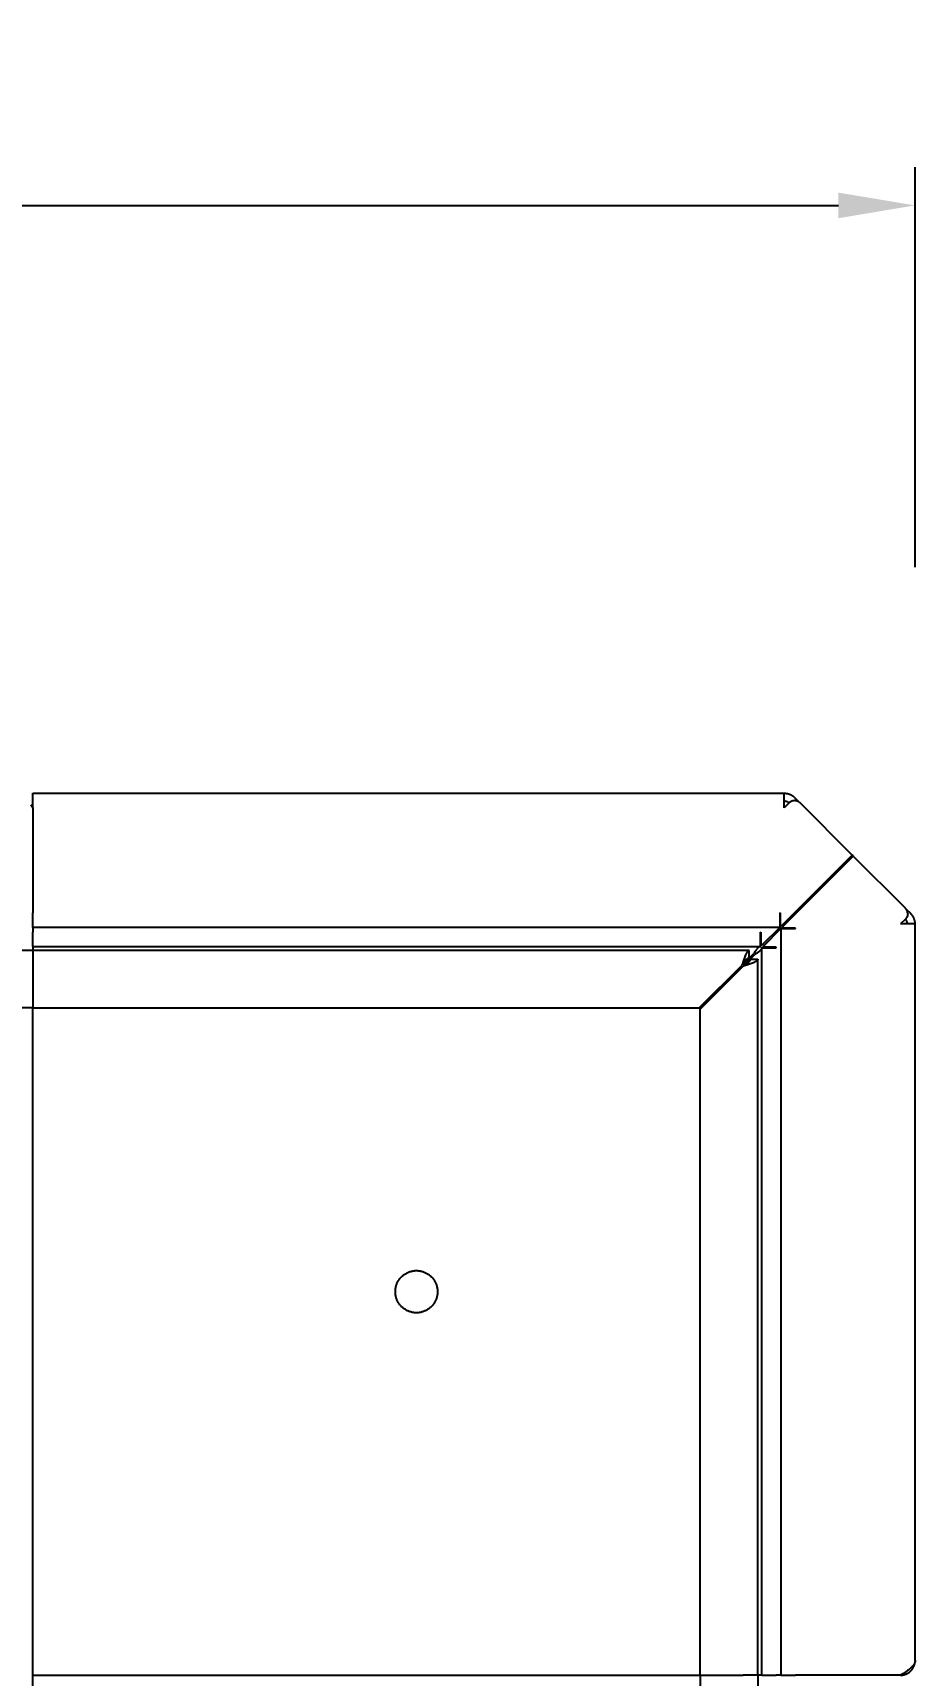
# Model space of a CAD drawing. Header units: millimetres. Extents: x -1480 to 5249, y -840 to 3860.
# Drawn here: x 2229.6 to 2459.6, y 1069.9 to 1498.2 of the extents above; entities that cross this region are included whole.
import ezdxf

# ---------------------------------------------------------------- set-up
doc = ezdxf.new("R2010")
doc.units = ezdxf.units.MM
doc.header["$MEASUREMENT"] = 0
doc.layers.add('Domyslna', color=7, linetype='Continuous', true_color=0x000000)
doc.layers.add('Utwórz2D linie widoczne', color=7, linetype='Continuous', true_color=0x000000)
doc.styles.add('Arial', font='arial.ttf')
doc.dimstyles.new('Millimeter Large', dxfattribs={"dimscale": 10, "dimtxt": 3, "dimasz": 2, "dimexe": 1, "dimexo": 0.5, "dimgap": 1, "dimtad": 1, "dimtoh": 1, "dimdec": 0, "dimzin": 1, "dimdsep": 46, "dimtxsty": 'Arial', "dimcen": 3.5, "dimadec": 0, "dimazin": 0, "dimtfac": 1, "dimtdec": 4, "dimtix": 1, "dimtmove": 1, "dimatfit": 3, "dimfxl": 0, "dimtolj": 1, "dimtzin": 1, "dimarcsym": 0})

# ---------------------------------------------------------------- blocks, each defined once
blk = doc.blocks.new('*D3')
at = {"layer": 'Defpoints', "color": 0}
for p in [(2459.57, 1453.16), (1159.57, 1353.79), (2459.57, 1353.79)]:
    blk.add_point(p, dxfattribs=at)
at = {"layer": 'Domyslna', "color": 0, "lineweight": -2}
for p, q in [((1159.57, 1358.79), (1159.57, 1463.16)), ((2459.57, 1358.79), (2459.57, 1463.16)), ((1179.57, 1453.16), (2439.57, 1453.16))]:
    blk.add_line(p, q, dxfattribs=at)
at = {"layer": 'Domyslna', "color": 0}
for points in [[(1179.57, 1456.49), (1179.57, 1449.82), (1159.57, 1453.16)], [(2439.57, 1449.82), (2439.57, 1456.49), (2459.57, 1453.16)]]:
    blk.add_solid(points, dxfattribs=at)
at = {"layer": 'Domyslna', "color": 0, "insert": (1809.57, 1478.47), "char_height": 30, "attachment_point": 5, "style": 'Arial'}
blk.add_mtext('\\A1;1300', dxfattribs=at)

msp = doc.modelspace()

# ---------------------------------------------------------------- linework, layer by layer
at = {"layer": 'Utwórz2D linie widoczne'}
for p, q in [((2229.58, 1296.06), (2229.58, 1299.86)), ((2229.58, 1299.86), (2233.38, 1299.86)), ((2233.38, 1299.86), (2425.47, 1299.86)), ((2425.47, 1296.06), (2425.47, 1299.86)), ((2425.47, 1299.86), (2425.6, 1299.86)), ((2425.47, 1297.86), (2425.53, 1297.86)), ((2425.53, 1297.86), (2425.6, 1297.86)), ((2425.6, 1299.86), (2425.73, 1299.85)), ((2425.6, 1297.86), (2425.66, 1297.85)), ((2425.66, 1297.85), (2425.72, 1297.84)), ((2425.72, 1297.84), (2425.78, 1297.83)), ((2425.73, 1299.85), (2425.86, 1299.84)), ((2425.78, 1297.83), (2425.84, 1297.82)), ((2425.84, 1297.82), (2425.9, 1297.81)), ((2425.86, 1299.84), (2425.99, 1299.82)), ((2425.9, 1297.81), (2425.96, 1297.79)), ((2425.96, 1297.79), (2426.02, 1297.78)), ((2425.99, 1299.82), (2426.12, 1299.8)), ((2426.02, 1297.78), (2426.08, 1297.76)), ((2426.08, 1297.76), (2426.13, 1297.73)), ((2426.12, 1299.8), (2426.25, 1299.78)), ((2426.13, 1297.73), (2426.19, 1297.71)), ((2426.25, 1299.78), (2426.37, 1299.75)), ((2426.37, 1299.75), (2426.5, 1299.72)), ((2426.5, 1299.72), (2426.62, 1299.68)), ((2426.62, 1299.68), (2426.75, 1299.64)), ((2426.75, 1299.64), (2426.87, 1299.59)), ((2426.87, 1299.59), (2426.99, 1299.55)), ((2426.99, 1299.55), (2427.11, 1299.49)), ((2427.11, 1299.49), (2427.22, 1299.43)), ((2427.22, 1299.43), (2427.34, 1299.37)), ((2427.36, 1297.75), (2427.3, 1297.72)), ((2427.34, 1299.37), (2427.45, 1299.31)), ((2427.43, 1297.78), (2427.36, 1297.75)), ((2427.49, 1297.8), (2427.43, 1297.78)), ((2427.45, 1299.31), (2427.56, 1299.24)), ((2427.56, 1297.82), (2427.49, 1297.8)), ((2427.56, 1299.24), (2427.66, 1299.16)), ((2427.62, 1297.84), (2427.56, 1297.82)), ((2427.69, 1297.86), (2427.62, 1297.84)), ((2427.66, 1299.16), (2427.77, 1299.09)), ((2427.75, 1297.88), (2427.69, 1297.86)), ((2427.82, 1297.89), (2427.75, 1297.88)), ((2427.77, 1299.09), (2427.87, 1299.01)), ((2427.89, 1297.9), (2427.82, 1297.89)), ((2427.87, 1299.01), (2427.97, 1298.92)), ((2427.96, 1297.91), (2427.89, 1297.9)), ((2428.02, 1297.91), (2427.96, 1297.91)), ((2427.97, 1298.92), (2428.07, 1298.84)), ((2428.09, 1297.92), (2428.02, 1297.91)), ((2428.07, 1298.84), (2428.16, 1298.75)), ((2428.16, 1297.92), (2428.09, 1297.92)), ((2429.44, 1297.47), (2428.16, 1298.75)), ((2428.23, 1297.92), (2428.16, 1297.92)), ((2428.3, 1297.91), (2428.23, 1297.92)), ((2428.36, 1297.91), (2428.3, 1297.91)), ((2428.43, 1297.9), (2428.36, 1297.91)), ((2428.5, 1297.89), (2428.43, 1297.9)), ((2428.57, 1297.88), (2428.5, 1297.89)), ((2428.63, 1297.86), (2428.57, 1297.88)), ((2428.7, 1297.84), (2428.63, 1297.86)), ((2428.77, 1297.82), (2428.7, 1297.84)), ((2428.83, 1297.8), (2428.77, 1297.82)), ((2428.89, 1297.78), (2428.83, 1297.8)), ((2428.96, 1297.75), (2428.89, 1297.78)), ((2429.02, 1297.72), (2428.96, 1297.75)), ((2229.05, 1296.88), (2229.58, 1296.06)), ((2229.58, 1296.06), (2229.58, 1268.66)), ((2426.75, 1297.33), (2425.47, 1296.06)), ((2426.19, 1297.71), (2426.25, 1297.69)), ((2426.25, 1297.69), (2426.3, 1297.66)), ((2426.3, 1297.66), (2426.36, 1297.63)), ((2426.36, 1297.63), (2426.41, 1297.6)), ((2426.41, 1297.6), (2426.46, 1297.56)), ((2426.46, 1297.56), (2426.51, 1297.53)), ((2426.51, 1297.53), (2426.56, 1297.49)), ((2426.56, 1297.49), (2426.61, 1297.46)), ((2426.61, 1297.46), (2426.66, 1297.42)), ((2426.66, 1297.42), (2426.7, 1297.38)), ((2426.7, 1297.38), (2426.75, 1297.33)), ((2426.8, 1297.38), (2426.75, 1297.33)), ((2426.85, 1297.43), (2426.8, 1297.38)), ((2426.9, 1297.47), (2426.85, 1297.43)), ((2426.95, 1297.51), (2426.9, 1297.47)), ((2427.01, 1297.55), (2426.95, 1297.51)), ((2427.06, 1297.59), (2427.01, 1297.55)), ((2427.12, 1297.63), (2427.06, 1297.59)), ((2427.18, 1297.66), (2427.12, 1297.63)), ((2427.24, 1297.69), (2427.18, 1297.66)), ((2427.3, 1297.72), (2427.24, 1297.69)), ((2429.08, 1297.69), (2429.02, 1297.72)), ((2429.14, 1297.66), (2429.08, 1297.69)), ((2429.2, 1297.63), (2429.14, 1297.66)), ((2429.26, 1297.59), (2429.2, 1297.63)), ((2429.31, 1297.55), (2429.26, 1297.59)), ((2429.37, 1297.51), (2429.31, 1297.55)), ((2429.42, 1297.47), (2429.37, 1297.51)), ((2429.47, 1297.43), (2429.42, 1297.47)), ((2429.53, 1297.38), (2429.47, 1297.43)), ((2429.57, 1297.33), (2429.53, 1297.38)), ((2443.17, 1283.74), (2429.57, 1297.33)), ((2424.82, 1265.39), (2443.17, 1283.74)), ((2425.1, 1265.1), (2443.45, 1283.45)), ((2441.9, 1282.18), (2441.76, 1282.32)), ((2441.9, 1282.18), (2442.04, 1282.04)), ((2443.31, 1283.6), (2443.17, 1283.74)), ((2443.31, 1283.6), (2443.45, 1283.45)), ((2457.05, 1269.86), (2443.45, 1283.45)), ((2229.58, 1264.86), (2229.58, 1268.66)), ((2424.29, 1268.66), (2424.39, 1268.66)), ((2424.29, 1268.66), (2424.29, 1264.86)), ((2424.39, 1268.66), (2424.39, 1265.56)), ((2457.09, 1269.81), (2457.05, 1269.86)), ((2457.14, 1269.76), (2457.09, 1269.81)), ((2457.18, 1269.71), (2457.14, 1269.76)), ((2457.18, 1269.72), (2458.46, 1268.45)), ((2457.23, 1269.65), (2457.18, 1269.71)), ((2457.27, 1269.6), (2457.23, 1269.65)), ((2457.31, 1269.54), (2457.27, 1269.6)), ((2457.34, 1269.48), (2457.31, 1269.54)), ((2457.38, 1269.43), (2457.34, 1269.48)), ((2457.41, 1269.37), (2457.38, 1269.43)), ((2457.44, 1269.3), (2457.41, 1269.37)), ((2457.47, 1269.24), (2457.44, 1269.3)), ((2457.49, 1269.18), (2457.47, 1269.24)), ((2457.52, 1269.12), (2457.49, 1269.18)), ((2457.52, 1267.78), (2457.49, 1267.71)), ((2457.54, 1269.05), (2457.52, 1269.12)), ((2457.54, 1267.84), (2457.52, 1267.78)), ((2457.56, 1268.99), (2457.54, 1269.05)), ((2457.56, 1267.91), (2457.54, 1267.84)), ((2457.58, 1268.92), (2457.56, 1268.99)), ((2457.58, 1267.97), (2457.56, 1267.91)), ((2457.59, 1268.85), (2457.58, 1268.92)), ((2457.59, 1268.04), (2457.58, 1267.97)), ((2457.6, 1268.79), (2457.59, 1268.85)), ((2457.6, 1268.11), (2457.59, 1268.04)), ((2457.61, 1268.72), (2457.6, 1268.79)), ((2457.61, 1268.17), (2457.6, 1268.11)), ((2457.62, 1268.65), (2457.61, 1268.72)), ((2457.62, 1268.24), (2457.61, 1268.17)), ((2457.63, 1268.58), (2457.62, 1268.65)), ((2457.63, 1268.31), (2457.62, 1268.24)), ((2457.63, 1268.51), (2457.63, 1268.58)), ((2457.63, 1268.45), (2457.63, 1268.51)), ((2457.63, 1268.45), (2457.63, 1268.38)), ((2457.63, 1268.38), (2457.63, 1268.31)), ((2458.55, 1268.35), (2458.46, 1268.45)), ((2458.64, 1268.26), (2458.55, 1268.35)), ((2458.72, 1268.16), (2458.64, 1268.26)), ((2458.8, 1268.05), (2458.72, 1268.16)), ((2458.88, 1267.95), (2458.8, 1268.05)), ((2458.95, 1267.84), (2458.88, 1267.95)), ((2459.02, 1267.73), (2458.95, 1267.84)), ((2229.58, 1264.86), (2229.58, 1263.66)), ((2424.27, 1264.86), (2229.58, 1264.86)), ((2229.58, 1259.86), (2229.58, 1263.66)), ((2419.29, 1263.66), (2419.39, 1263.66)), ((2419.29, 1259.86), (2419.29, 1263.66)), ((2419.39, 1263.66), (2419.39, 1260.56)), ((2419.82, 1260.39), (2424.29, 1264.86)), ((2420.1, 1260.1), (2424.57, 1264.58)), ((2424.29, 1264.86), (2424.27, 1264.86)), ((2424.39, 1266.86), (2424.29, 1266.86)), ((2424.57, 1264.86), (2424.29, 1264.86)), ((2424.39, 1265.56), (2424.39, 1265.55)), ((2424.39, 1265.55), (2424.39, 1265.55)), ((2424.39, 1265.55), (2424.39, 1265.54)), ((2424.39, 1265.54), (2424.39, 1265.53)), ((2424.39, 1265.53), (2424.39, 1265.52)), ((2424.39, 1265.52), (2424.4, 1265.51)), ((2424.4, 1265.51), (2424.4, 1265.5)), ((2424.4, 1265.5), (2424.4, 1265.5)), ((2424.4, 1265.5), (2424.4, 1265.49)), ((2424.4, 1265.49), (2424.41, 1265.48)), ((2424.41, 1265.48), (2424.41, 1265.47)), ((2424.41, 1265.47), (2424.41, 1265.46)), ((2424.41, 1265.46), (2424.42, 1265.46)), ((2424.42, 1265.46), (2424.42, 1265.45)), ((2424.42, 1265.45), (2424.42, 1265.44)), ((2424.42, 1265.44), (2424.43, 1265.43)), ((2424.43, 1265.43), (2424.43, 1265.43)), ((2424.43, 1265.43), (2424.44, 1265.42)), ((2424.44, 1265.42), (2424.44, 1265.41)), ((2424.44, 1265.41), (2424.45, 1265.41)), ((2424.45, 1265.41), (2424.45, 1265.4)), ((2424.45, 1265.4), (2424.46, 1265.39)), ((2424.46, 1265.39), (2424.46, 1265.39)), ((2424.46, 1265.39), (2424.47, 1265.38)), ((2424.47, 1265.38), (2424.48, 1265.37)), ((2424.48, 1265.37), (2424.48, 1265.37)), ((2424.48, 1265.37), (2424.49, 1265.36)), ((2424.49, 1265.36), (2424.5, 1265.36)), ((2424.5, 1265.36), (2424.5, 1265.35)), ((2424.5, 1265.35), (2424.51, 1265.35)), ((2424.51, 1265.35), (2424.52, 1265.35)), ((2424.52, 1265.35), (2424.53, 1265.34)), ((2424.53, 1265.34), (2424.53, 1265.34)), ((2424.53, 1265.34), (2424.54, 1265.33)), ((2424.54, 1265.33), (2424.55, 1265.33)), ((2424.55, 1265.33), (2424.56, 1265.33)), ((2424.56, 1265.33), (2424.57, 1265.32)), ((2424.57, 1265.32), (2424.57, 1265.32)), ((2424.57, 1265.32), (2424.58, 1265.32)), ((2424.57, 1264.86), (2424.57, 1264.58)), ((2424.57, 1264.58), (2428.37, 1264.58)), ((2424.57, 1264.58), (2424.57, 1069.86)), ((2424.58, 1265.32), (2424.59, 1265.32)), ((2424.59, 1265.32), (2424.6, 1265.32)), ((2424.6, 1265.32), (2424.61, 1265.32)), ((2424.61, 1265.32), (2424.62, 1265.31)), ((2424.62, 1265.31), (2424.62, 1265.31)), ((2424.62, 1265.31), (2424.63, 1265.31)), ((2424.63, 1265.31), (2424.64, 1265.31)), ((2424.64, 1265.31), (2424.65, 1265.31)), ((2424.65, 1265.31), (2424.66, 1265.31)), ((2424.66, 1265.31), (2424.67, 1265.31)), ((2424.67, 1265.31), (2424.68, 1265.32)), ((2424.68, 1265.32), (2424.68, 1265.32)), ((2424.68, 1265.32), (2424.69, 1265.32)), ((2424.69, 1265.32), (2424.7, 1265.32)), ((2424.7, 1265.32), (2424.71, 1265.32)), ((2424.71, 1265.32), (2424.72, 1265.32)), ((2424.72, 1265.32), (2424.73, 1265.33)), ((2424.73, 1265.33), (2424.73, 1265.33)), ((2424.73, 1265.33), (2424.74, 1265.33)), ((2424.74, 1265.33), (2424.75, 1265.34)), ((2424.75, 1265.34), (2424.76, 1265.34)), ((2424.76, 1265.34), (2424.76, 1265.35)), ((2424.76, 1265.35), (2424.77, 1265.35)), ((2424.77, 1265.35), (2424.78, 1265.35)), ((2424.78, 1265.35), (2424.79, 1265.36)), ((2424.79, 1265.36), (2424.8, 1265.37)), ((2424.79, 1265.36), (2424.79, 1265.36)), ((2424.8, 1265.37), (2424.81, 1265.37)), ((2424.81, 1265.38), (2424.82, 1265.39)), ((2424.81, 1265.37), (2424.81, 1265.38)), ((2425.04, 1264.99), (2425.03, 1264.99)), ((2425.03, 1264.99), (2425.03, 1264.98)), ((2425.03, 1264.98), (2425.03, 1264.97)), ((2425.03, 1264.97), (2425.03, 1264.96)), ((2425.03, 1264.96), (2425.03, 1264.95)), ((2425.03, 1264.95), (2425.03, 1264.94)), ((2425.03, 1264.94), (2425.03, 1264.94)), ((2425.03, 1264.94), (2425.03, 1264.93)), ((2425.03, 1264.92), (2425.03, 1264.93)), ((2425.03, 1264.91), (2425.03, 1264.92)), ((2425.03, 1264.9), (2425.03, 1264.91)), ((2425.03, 1264.89), (2425.03, 1264.9)), ((2425.03, 1264.88), (2425.03, 1264.89)), ((2425.03, 1264.87), (2425.03, 1264.88)), ((2425.03, 1264.88), (2425.03, 1264.88)), ((2425.04, 1264.86), (2425.03, 1264.87)), ((2425.05, 1265.02), (2425.04, 1265.01)), ((2425.04, 1265.01), (2425.04, 1265)), ((2425.04, 1265), (2425.04, 1264.99)), ((2425.04, 1264.85), (2425.04, 1264.86)), ((2425.04, 1264.84), (2425.04, 1264.85)), ((2425.05, 1264.84), (2425.04, 1264.84)), ((2425.06, 1265.04), (2425.05, 1265.03)), ((2425.05, 1265.03), (2425.05, 1265.03)), ((2425.05, 1265.03), (2425.05, 1265.02)), ((2425.05, 1264.83), (2425.05, 1264.84)), ((2425.05, 1264.82), (2425.05, 1264.83)), ((2425.06, 1264.81), (2425.05, 1264.82)), ((2425.07, 1265.06), (2425.06, 1265.06)), ((2425.06, 1265.06), (2425.06, 1265.05)), ((2425.06, 1265.05), (2425.06, 1265.04)), ((2425.06, 1264.8), (2425.06, 1264.81)), ((2425.07, 1264.79), (2425.06, 1264.8)), ((2425.06, 1264.8), (2425.06, 1264.8)), ((2425.08, 1265.08), (2425.07, 1265.07)), ((2425.07, 1265.07), (2425.07, 1265.06)), ((2425.07, 1264.78), (2425.07, 1264.79)), ((2425.08, 1264.78), (2425.07, 1264.78)), ((2425.09, 1265.09), (2425.08, 1265.08)), ((2425.08, 1265.08), (2425.08, 1265.08)), ((2425.08, 1264.77), (2425.08, 1264.78)), ((2425.09, 1264.76), (2425.08, 1264.77)), ((2425.1, 1265.1), (2425.09, 1265.09)), ((2425.1, 1264.76), (2425.09, 1264.76)), ((2425.1, 1265.1), (2425.1, 1265.1)), ((2425.1, 1264.75), (2425.1, 1264.76)), ((2425.11, 1264.74), (2425.1, 1264.75)), ((2425.12, 1264.73), (2425.11, 1264.74)), ((2425.11, 1264.74), (2425.11, 1264.74)), ((2425.13, 1264.73), (2425.12, 1264.73)), ((2425.13, 1264.72), (2425.13, 1264.73)), ((2425.14, 1264.72), (2425.13, 1264.72)), ((2425.15, 1264.71), (2425.14, 1264.72)), ((2425.16, 1264.71), (2425.15, 1264.71)), ((2425.16, 1264.7), (2425.16, 1264.71)), ((2425.17, 1264.7), (2425.16, 1264.7)), ((2425.18, 1264.7), (2425.17, 1264.7)), ((2425.19, 1264.69), (2425.18, 1264.7)), ((2425.2, 1264.69), (2425.19, 1264.69)), ((2425.19, 1264.69), (2425.19, 1264.69)), ((2425.21, 1264.69), (2425.2, 1264.69)), ((2425.22, 1264.68), (2425.21, 1264.69)), ((2425.23, 1264.68), (2425.22, 1264.68)), ((2425.24, 1264.68), (2425.23, 1264.68)), ((2425.25, 1264.68), (2425.24, 1264.68)), ((2425.24, 1264.68), (2425.24, 1264.68)), ((2425.26, 1264.68), (2425.25, 1264.68)), ((2425.27, 1264.68), (2425.26, 1264.68)), ((2425.28, 1264.68), (2425.27, 1264.68)), ((2428.37, 1264.68), (2425.28, 1264.68)), ((2426.57, 1266.86), (2426.29, 1266.86)), ((2426.57, 1266.86), (2426.57, 1267.14)), ((2426.57, 1266.86), (2426.57, 1266.58)), ((2426.57, 1266.86), (2426.86, 1266.86)), ((2426.57, 1264.68), (2426.57, 1264.58)), ((2428.37, 1264.58), (2428.37, 1264.68)), ((2457.05, 1267.03), (2455.77, 1265.76)), ((2459.57, 1265.76), (2455.77, 1265.76)), ((2457.09, 1267.08), (2457.05, 1267.03)), ((2457.09, 1266.99), (2457.05, 1267.03)), ((2457.14, 1267.13), (2457.09, 1267.08)), ((2457.13, 1266.94), (2457.09, 1266.99)), ((2457.17, 1266.89), (2457.13, 1266.94)), ((2457.18, 1267.18), (2457.14, 1267.13)), ((2457.21, 1266.85), (2457.17, 1266.89)), ((2457.23, 1267.24), (2457.18, 1267.18)), ((2457.24, 1266.8), (2457.21, 1266.85)), ((2457.27, 1267.29), (2457.23, 1267.24)), ((2457.28, 1266.75), (2457.24, 1266.8)), ((2457.31, 1267.35), (2457.27, 1267.29)), ((2457.31, 1266.69), (2457.28, 1266.75)), ((2457.34, 1267.41), (2457.31, 1267.35)), ((2457.34, 1266.64), (2457.31, 1266.69)), ((2457.38, 1267.47), (2457.34, 1267.41)), ((2457.37, 1266.59), (2457.34, 1266.64)), ((2457.4, 1266.53), (2457.37, 1266.59)), ((2457.41, 1267.53), (2457.38, 1267.47)), ((2457.43, 1266.48), (2457.4, 1266.53)), ((2457.44, 1267.59), (2457.41, 1267.53)), ((2457.45, 1266.42), (2457.43, 1266.48)), ((2457.47, 1267.65), (2457.44, 1267.59)), ((2457.47, 1266.36), (2457.45, 1266.42)), ((2457.49, 1267.71), (2457.47, 1267.65)), ((2457.49, 1266.3), (2457.47, 1266.36)), ((2457.51, 1266.24), (2457.49, 1266.3)), ((2457.52, 1266.18), (2457.51, 1266.24)), ((2457.54, 1266.12), (2457.52, 1266.18)), ((2457.55, 1266.06), (2457.54, 1266.12)), ((2457.56, 1266), (2457.55, 1266.06)), ((2457.56, 1265.94), (2457.56, 1266)), ((2457.57, 1265.88), (2457.56, 1265.94)), ((2457.57, 1265.82), (2457.57, 1265.88)), ((2457.57, 1265.76), (2457.57, 1265.82)), ((2459.09, 1267.62), (2459.02, 1267.73)), ((2459.15, 1267.51), (2459.09, 1267.62)), ((2459.21, 1267.39), (2459.15, 1267.51)), ((2459.26, 1267.27), (2459.21, 1267.39)), ((2459.31, 1267.15), (2459.26, 1267.27)), ((2459.35, 1267.03), (2459.31, 1267.15)), ((2459.4, 1266.91), (2459.35, 1267.03)), ((2459.43, 1266.78), (2459.4, 1266.91)), ((2459.47, 1266.66), (2459.43, 1266.78)), ((2459.49, 1266.53), (2459.47, 1266.66)), ((2459.52, 1266.4), (2459.49, 1266.53)), ((2459.54, 1266.28), (2459.52, 1266.4)), ((2459.55, 1266.15), (2459.54, 1266.28)), ((2459.57, 1266.02), (2459.55, 1266.15)), ((2459.57, 1265.89), (2459.57, 1266.02)), ((2459.57, 1265.76), (2459.57, 1265.89)), ((2459.57, 1073.66), (2459.57, 1265.76)), ((2229.58, 1259.86), (2419.29, 1259.86)), ((2229.58, 1259.86), (2229.58, 1258.86)), ((2418.28, 1259.2), (2418.23, 1259.14)), ((2418.33, 1259.26), (2418.28, 1259.2)), ((2418.38, 1259.32), (2418.33, 1259.26)), ((2418.44, 1259.38), (2418.38, 1259.32)), ((2418.48, 1259.43), (2418.44, 1259.38)), ((2418.52, 1259.47), (2418.48, 1259.43)), ((2418.57, 1259.52), (2418.52, 1259.47)), ((2418.62, 1259.56), (2418.57, 1259.52)), ((2418.67, 1259.6), (2418.62, 1259.56)), ((2418.69, 1259.62), (2418.67, 1259.6)), ((2418.72, 1259.64), (2418.69, 1259.62)), ((2418.74, 1259.66), (2418.72, 1259.64)), ((2418.77, 1259.67), (2418.74, 1259.66)), ((2418.79, 1259.69), (2418.77, 1259.67)), ((2418.82, 1259.71), (2418.79, 1259.69)), ((2418.84, 1259.72), (2418.82, 1259.71)), ((2418.86, 1259.73), (2418.84, 1259.72)), ((2418.88, 1259.75), (2418.86, 1259.73)), ((2418.91, 1259.76), (2418.88, 1259.75)), ((2418.93, 1259.77), (2418.91, 1259.76)), ((2418.95, 1259.78), (2418.93, 1259.77)), ((2418.98, 1259.79), (2418.95, 1259.78)), ((2419, 1259.8), (2418.98, 1259.79)), ((2419.02, 1259.81), (2419, 1259.8)), ((2419.04, 1259.82), (2419.02, 1259.81)), ((2419.07, 1259.82), (2419.04, 1259.82)), ((2419.09, 1259.83), (2419.07, 1259.82)), ((2419.11, 1259.84), (2419.09, 1259.83)), ((2419.13, 1259.84), (2419.11, 1259.84)), ((2419.16, 1259.85), (2419.13, 1259.84)), ((2419.18, 1259.85), (2419.16, 1259.85)), ((2419.29, 1261.86), (2419.36, 1261.86)), ((2419.29, 1259.86), (2419.36, 1259.86)), ((2419.36, 1259.86), (2419.36, 1261.86)), ((2419.39, 1260.56), (2419.39, 1260.55)), ((2419.39, 1260.55), (2419.39, 1260.55)), ((2419.39, 1260.55), (2419.39, 1260.54)), ((2419.39, 1260.54), (2419.39, 1260.53)), ((2419.39, 1260.53), (2419.39, 1260.52)), ((2419.39, 1260.52), (2419.4, 1260.51)), ((2419.4, 1260.51), (2419.4, 1260.5)), ((2419.4, 1260.5), (2419.4, 1260.5)), ((2419.4, 1260.5), (2419.4, 1260.49)), ((2419.4, 1260.49), (2419.41, 1260.48)), ((2419.41, 1260.48), (2419.41, 1260.47)), ((2419.41, 1260.47), (2419.41, 1260.46)), ((2419.41, 1260.46), (2419.42, 1260.46)), ((2419.42, 1260.46), (2419.42, 1260.45)), ((2419.42, 1260.45), (2419.42, 1260.44)), ((2419.42, 1260.44), (2419.43, 1260.43)), ((2419.43, 1260.43), (2419.43, 1260.43)), ((2419.43, 1260.43), (2419.44, 1260.42)), ((2419.44, 1260.42), (2419.44, 1260.41)), ((2419.44, 1260.41), (2419.45, 1260.41)), ((2419.45, 1260.41), (2419.45, 1260.4)), ((2419.45, 1260.4), (2419.46, 1260.39)), ((2419.46, 1260.39), (2419.46, 1260.39)), ((2419.46, 1260.39), (2419.47, 1260.38)), ((2419.47, 1259.19), (2419.46, 1259.17)), ((2419.47, 1260.38), (2419.48, 1260.37)), ((2419.49, 1259.21), (2419.47, 1259.19)), ((2419.48, 1260.37), (2419.48, 1260.37)), ((2419.48, 1260.37), (2419.49, 1260.36)), ((2419.49, 1260.36), (2419.5, 1260.36)), ((2419.5, 1259.24), (2419.49, 1259.21)), ((2419.5, 1260.36), (2419.5, 1260.35)), ((2419.5, 1260.35), (2419.51, 1260.35)), ((2419.51, 1259.26), (2419.5, 1259.24)), ((2419.51, 1260.35), (2419.52, 1260.35)), ((2419.52, 1259.28), (2419.51, 1259.26)), ((2419.52, 1260.35), (2419.53, 1260.34)), ((2419.53, 1259.33), (2419.52, 1259.31)), ((2419.52, 1259.31), (2419.52, 1259.28)), ((2419.53, 1260.34), (2419.53, 1260.34)), ((2419.53, 1260.34), (2419.54, 1260.33)), ((2419.54, 1259.35), (2419.53, 1259.33)), ((2419.54, 1260.33), (2419.55, 1260.33)), ((2419.55, 1259.37), (2419.54, 1259.35)), ((2419.55, 1260.33), (2419.56, 1260.33)), ((2419.56, 1259.42), (2419.55, 1259.4)), ((2419.55, 1259.4), (2419.55, 1259.37)), ((2419.56, 1260.33), (2419.57, 1260.32)), ((2419.57, 1259.46), (2419.56, 1259.44)), ((2419.56, 1259.44), (2419.56, 1259.42)), ((2419.57, 1260.32), (2419.57, 1260.32)), ((2419.57, 1260.32), (2419.58, 1260.32)), ((2419.57, 1259.58), (2419.57, 1259.65)), ((2419.57, 1259.65), (2421.57, 1259.65)), ((2419.57, 1069.86), (2419.57, 1259.58)), ((2419.57, 1259.58), (2423.37, 1259.58)), ((2419.58, 1260.32), (2419.59, 1260.32)), ((2419.59, 1260.32), (2419.6, 1260.32)), ((2419.6, 1260.32), (2419.61, 1260.32)), ((2419.61, 1260.32), (2419.62, 1260.31)), ((2419.62, 1260.31), (2419.62, 1260.31)), ((2419.62, 1260.31), (2419.63, 1260.31)), ((2419.63, 1260.31), (2419.64, 1260.31)), ((2419.65, 1260.31), (2419.64, 1260.31)), ((2419.66, 1260.31), (2419.65, 1260.31)), ((2419.67, 1260.31), (2419.66, 1260.31)), ((2419.68, 1260.32), (2419.67, 1260.31)), ((2419.69, 1260.32), (2419.68, 1260.32)), ((2419.68, 1260.32), (2419.68, 1260.32)), ((2419.7, 1260.32), (2419.69, 1260.32)), ((2419.71, 1260.32), (2419.7, 1260.32)), ((2419.72, 1260.32), (2419.71, 1260.32)), ((2419.73, 1260.33), (2419.72, 1260.32)), ((2419.74, 1260.33), (2419.73, 1260.33)), ((2419.73, 1260.33), (2419.73, 1260.33)), ((2419.75, 1260.34), (2419.74, 1260.33)), ((2419.76, 1260.34), (2419.75, 1260.34)), ((2419.77, 1260.35), (2419.76, 1260.35)), ((2419.76, 1260.35), (2419.76, 1260.34)), ((2419.78, 1260.35), (2419.77, 1260.35)), ((2419.79, 1260.36), (2419.78, 1260.35)), ((2419.8, 1260.37), (2419.79, 1260.36)), ((2419.79, 1260.36), (2419.79, 1260.36)), ((2419.81, 1260.37), (2419.8, 1260.37)), ((2419.82, 1260.39), (2419.81, 1260.38)), ((2419.81, 1260.38), (2419.81, 1260.37)), ((2420.04, 1259.99), (2420.03, 1259.99)), ((2420.03, 1259.99), (2420.03, 1259.98)), ((2420.03, 1259.98), (2420.03, 1259.97)), ((2420.03, 1259.97), (2420.03, 1259.96)), ((2420.03, 1259.96), (2420.03, 1259.95)), ((2420.03, 1259.95), (2420.03, 1259.94)), ((2420.03, 1259.94), (2420.03, 1259.94)), ((2420.03, 1259.94), (2420.03, 1259.93)), ((2420.03, 1259.92), (2420.03, 1259.93)), ((2420.03, 1259.91), (2420.03, 1259.92)), ((2420.03, 1259.9), (2420.03, 1259.91)), ((2420.03, 1259.89), (2420.03, 1259.9)), ((2420.03, 1259.88), (2420.03, 1259.89)), ((2420.03, 1259.87), (2420.03, 1259.88)), ((2420.03, 1259.88), (2420.03, 1259.88)), ((2420.04, 1259.86), (2420.03, 1259.87)), ((2420.05, 1260.02), (2420.04, 1260.01)), ((2420.04, 1260.01), (2420.04, 1260)), ((2420.04, 1260), (2420.04, 1259.99)), ((2420.04, 1259.85), (2420.04, 1259.86)), ((2420.04, 1259.84), (2420.04, 1259.85)), ((2420.05, 1259.84), (2420.04, 1259.84)), ((2420.06, 1260.04), (2420.05, 1260.03)), ((2420.05, 1260.03), (2420.05, 1260.03)), ((2420.05, 1260.03), (2420.05, 1260.02)), ((2420.05, 1259.83), (2420.05, 1259.84)), ((2420.05, 1259.82), (2420.05, 1259.83)), ((2420.06, 1259.81), (2420.05, 1259.82)), ((2420.07, 1260.06), (2420.06, 1260.06)), ((2420.06, 1260.06), (2420.06, 1260.05)), ((2420.06, 1260.05), (2420.06, 1260.04)), ((2420.06, 1259.8), (2420.06, 1259.81)), ((2420.07, 1259.79), (2420.06, 1259.8)), ((2420.06, 1259.8), (2420.06, 1259.8)), ((2420.08, 1260.08), (2420.07, 1260.07)), ((2420.07, 1260.07), (2420.07, 1260.06)), ((2420.07, 1259.78), (2420.07, 1259.79)), ((2420.08, 1259.78), (2420.07, 1259.78)), ((2420.09, 1260.09), (2420.08, 1260.08)), ((2420.08, 1260.08), (2420.08, 1260.08)), ((2420.08, 1259.77), (2420.08, 1259.78)), ((2420.09, 1259.76), (2420.08, 1259.77)), ((2420.1, 1260.1), (2420.09, 1260.09)), ((2420.1, 1259.76), (2420.09, 1259.76)), ((2420.1, 1260.1), (2420.1, 1260.1)), ((2420.1, 1259.75), (2420.1, 1259.76)), ((2420.11, 1259.74), (2420.1, 1259.75)), ((2420.12, 1259.73), (2420.11, 1259.74)), ((2420.11, 1259.74), (2420.11, 1259.74)), ((2420.13, 1259.73), (2420.12, 1259.73)), ((2420.13, 1259.72), (2420.13, 1259.73)), ((2420.14, 1259.72), (2420.13, 1259.72)), ((2420.15, 1259.71), (2420.14, 1259.72)), ((2420.16, 1259.71), (2420.15, 1259.71)), ((2420.16, 1259.7), (2420.16, 1259.71)), ((2420.17, 1259.7), (2420.16, 1259.7)), ((2420.18, 1259.7), (2420.17, 1259.7)), ((2420.19, 1259.69), (2420.18, 1259.7)), ((2420.2, 1259.69), (2420.19, 1259.69)), ((2420.19, 1259.69), (2420.19, 1259.69)), ((2420.21, 1259.69), (2420.2, 1259.69)), ((2420.22, 1259.68), (2420.21, 1259.69)), ((2420.23, 1259.68), (2420.22, 1259.68)), ((2420.24, 1259.68), (2420.23, 1259.68)), ((2420.25, 1259.68), (2420.24, 1259.68)), ((2420.24, 1259.68), (2420.24, 1259.68)), ((2420.26, 1259.68), (2420.25, 1259.68)), ((2420.27, 1259.68), (2420.26, 1259.68)), ((2420.28, 1259.68), (2420.27, 1259.68)), ((2423.37, 1259.68), (2420.28, 1259.68)), ((2421.57, 1259.58), (2421.57, 1259.65)), ((2423.37, 1259.58), (2423.37, 1259.68)), ((2229.58, 1258.86), (1809.57, 1258.86)), ((2416.29, 1258.86), (2229.58, 1258.86)), ((2229.58, 1258.86), (2229.58, 1255.06)), ((2229.58, 1255.06), (2229.58, 1243.86)), ((2403.29, 1243.86), (2414.49, 1255.06)), ((2414.77, 1255.99), (2414.49, 1255.06)), ((2414.49, 1255.06), (2414.83, 1255.59)), ((2415.07, 1256.92), (2414.77, 1255.99)), ((2415.44, 1255.21), (2414.77, 1254.78)), ((2414.83, 1255.2), (2414.77, 1255.06)), ((2414.77, 1255.06), (2414.91, 1255.12)), ((2415.7, 1255.06), (2414.77, 1254.78)), ((2414.83, 1255.59), (2414.95, 1255.77)), ((2414.89, 1255.33), (2414.83, 1255.2)), ((2414.96, 1255.47), (2414.89, 1255.33)), ((2414.91, 1255.12), (2415.04, 1255.18)), ((2414.95, 1255.77), (2415.07, 1255.94)), ((2415.03, 1255.6), (2414.96, 1255.47)), ((2415.11, 1255.73), (2415.03, 1255.6)), ((2415.04, 1255.18), (2415.18, 1255.25)), ((2415.17, 1257.19), (2415.07, 1256.92)), ((2415.07, 1255.94), (2415.17, 1256.08)), ((2415.11, 1255.68), (2417.49, 1258.06)), ((2415.19, 1255.85), (2415.11, 1255.73)), ((2415.27, 1257.47), (2415.17, 1257.19)), ((2415.17, 1256.08), (2415.28, 1256.21)), ((2415.18, 1255.25), (2415.31, 1255.32)), ((2415.28, 1255.97), (2415.19, 1255.85)), ((2415.38, 1257.73), (2415.27, 1257.47)), ((2415.28, 1256.21), (2415.33, 1256.27)), ((2415.37, 1256.09), (2415.28, 1255.97)), ((2415.31, 1255.32), (2415.43, 1255.4)), ((2415.33, 1256.27), (2415.39, 1256.33)), ((2415.46, 1256.21), (2415.37, 1256.09)), ((2415.44, 1257.87), (2415.38, 1257.73)), ((2415.39, 1256.33), (2415.44, 1256.39)), ((2415.41, 1255.41), (2417.77, 1257.78)), ((2415.43, 1255.4), (2415.56, 1255.48)), ((2415.5, 1258), (2415.44, 1257.87)), ((2415.44, 1256.39), (2415.5, 1256.45)), ((2415.65, 1255.36), (2415.44, 1255.21)), ((2415.56, 1256.32), (2415.46, 1256.21)), ((2415.54, 1258.09), (2415.5, 1258)), ((2415.5, 1256.45), (2415.55, 1256.5)), ((2415.59, 1258.17), (2415.54, 1258.09)), ((2415.55, 1256.5), (2415.59, 1256.54)), ((2415.66, 1256.43), (2415.56, 1256.32)), ((2415.56, 1255.48), (2415.68, 1255.57)), ((2415.63, 1258.26), (2415.59, 1258.17)), ((2415.59, 1256.54), (2415.64, 1256.58)), ((2415.68, 1258.34), (2415.63, 1258.26)), ((2415.64, 1256.58), (2415.67, 1256.6)), ((2415.79, 1255.46), (2415.65, 1255.36)), ((2415.76, 1256.53), (2415.66, 1256.43)), ((2415.67, 1256.6), (2415.69, 1256.62)), ((2415.71, 1258.38), (2415.68, 1258.34)), ((2415.68, 1255.57), (2415.8, 1255.66)), ((2415.69, 1256.62), (2415.72, 1256.64)), ((2416.63, 1255.36), (2415.7, 1255.06)), ((2415.73, 1258.42), (2415.71, 1258.38)), ((2415.72, 1256.64), (2415.74, 1256.66)), ((2415.76, 1258.46), (2415.73, 1258.42)), ((2415.74, 1256.66), (2415.77, 1256.68)), ((2415.79, 1258.5), (2415.76, 1258.46)), ((2415.87, 1256.64), (2415.76, 1256.53)), ((2415.77, 1256.68), (2415.8, 1256.7)), ((2415.82, 1258.54), (2415.79, 1258.5)), ((2415.92, 1255.57), (2415.79, 1255.46)), ((2415.8, 1256.7), (2415.82, 1256.72)), ((2415.8, 1255.66), (2415.92, 1255.75)), ((2415.85, 1258.58), (2415.82, 1258.54)), ((2415.82, 1256.72), (2415.85, 1256.73)), ((2415.88, 1258.62), (2415.85, 1258.58)), ((2415.85, 1256.73), (2415.88, 1256.75)), ((2415.98, 1256.73), (2415.87, 1256.64)), ((2415.91, 1258.65), (2415.88, 1258.62)), ((2415.88, 1256.75), (2415.91, 1256.76)), ((2415.93, 1258.67), (2415.91, 1258.65)), ((2415.91, 1256.76), (2415.93, 1256.77)), ((2415.92, 1255.75), (2416.03, 1255.85)), ((2415.98, 1255.62), (2415.92, 1255.57)), ((2415.95, 1258.7), (2415.93, 1258.67)), ((2415.93, 1256.77), (2415.95, 1256.78)), ((2415.97, 1258.72), (2415.95, 1258.7)), ((2415.95, 1256.78), (2415.97, 1256.79)), ((2415.98, 1258.73), (2415.97, 1258.72)), ((2415.97, 1256.79), (2416, 1256.8)), ((2416, 1258.74), (2415.98, 1258.73)), ((2416.1, 1256.83), (2415.98, 1256.73)), ((2416.04, 1255.68), (2415.98, 1255.62)), ((2416.01, 1258.75), (2416, 1258.74)), ((2416, 1256.8), (2416.02, 1256.81)), ((2416.02, 1258.76), (2416.01, 1258.75)), ((2416.03, 1258.77), (2416.02, 1258.76)), ((2416.02, 1256.81), (2416.04, 1256.82)), ((2416.04, 1258.78), (2416.03, 1258.77)), ((2416.03, 1255.85), (2416.14, 1255.95)), ((2416.06, 1258.79), (2416.04, 1258.78)), ((2416.04, 1256.82), (2416.07, 1256.83)), ((2416.1, 1255.73), (2416.04, 1255.68)), ((2416.07, 1258.79), (2416.06, 1258.79)), ((2416.08, 1258.8), (2416.07, 1258.79)), ((2416.07, 1256.83), (2416.09, 1256.84)), ((2416.1, 1258.81), (2416.08, 1258.8)), ((2416.09, 1256.84), (2416.12, 1256.84)), ((2416.11, 1258.82), (2416.1, 1258.81)), ((2416.16, 1255.79), (2416.1, 1255.73)), ((2416.12, 1258.82), (2416.11, 1258.82)), ((2416.13, 1258.83), (2416.12, 1258.82)), ((2416.12, 1256.84), (2416.14, 1256.85)), ((2416.14, 1258.83), (2416.13, 1258.83)), ((2416.15, 1258.84), (2416.14, 1258.83)), ((2416.14, 1256.85), (2416.17, 1256.85)), ((2416.14, 1255.95), (2416.24, 1256.05)), ((2416.17, 1258.84), (2416.15, 1258.84)), ((2416.21, 1255.84), (2416.16, 1255.79)), ((2416.18, 1258.84), (2416.17, 1258.84)), ((2416.17, 1256.85), (2416.19, 1256.86)), ((2416.19, 1258.85), (2416.18, 1258.84)), ((2416.2, 1258.85), (2416.19, 1258.85)), ((2416.19, 1256.86), (2416.2, 1256.86)), ((2416.22, 1258.85), (2416.2, 1258.85)), ((2416.2, 1256.86), (2416.21, 1256.86)), ((2416.21, 1256.86), (2416.23, 1256.86)), ((2416.25, 1255.89), (2416.21, 1255.84)), ((2416.23, 1258.86), (2416.22, 1258.85)), ((2416.24, 1258.86), (2416.23, 1258.86)), ((2416.23, 1256.86), (2416.24, 1256.86)), ((2416.25, 1258.86), (2416.24, 1258.86)), ((2416.24, 1256.86), (2416.25, 1256.86)), ((2416.24, 1256.05), (2416.35, 1256.16)), ((2416.26, 1258.86), (2416.25, 1258.86)), ((2416.25, 1256.86), (2416.26, 1256.86)), ((2416.29, 1255.93), (2416.25, 1255.89)), ((2416.28, 1258.86), (2416.26, 1258.86)), ((2416.26, 1256.86), (2416.28, 1256.86)), ((2416.29, 1258.86), (2416.28, 1258.86)), ((2416.28, 1258.86), (2416.28, 1258.86)), ((2416.28, 1256.86), (2416.29, 1256.86)), ((2416.29, 1256.86), (2416.29, 1258.86)), ((2416.31, 1255.96), (2416.29, 1255.93)), ((2416.33, 1255.98), (2416.31, 1255.96)), ((2416.35, 1256.01), (2416.33, 1255.98)), ((2416.35, 1256.16), (2416.44, 1256.27)), ((2416.37, 1256.03), (2416.35, 1256.01)), ((2416.39, 1256.06), (2416.37, 1256.03)), ((2416.41, 1256.09), (2416.39, 1256.06)), ((2416.43, 1256.11), (2416.41, 1256.09)), ((2416.44, 1256.14), (2416.43, 1256.11)), ((2416.44, 1256.27), (2416.54, 1256.39)), ((2416.46, 1256.17), (2416.44, 1256.14)), ((2416.47, 1256.2), (2416.46, 1256.17)), ((2416.48, 1256.22), (2416.47, 1256.2)), ((2416.5, 1256.24), (2416.48, 1256.22)), ((2416.51, 1256.27), (2416.5, 1256.24)), ((2416.52, 1256.29), (2416.51, 1256.27)), ((2416.53, 1256.34), (2416.52, 1256.31)), ((2416.52, 1256.31), (2416.52, 1256.29)), ((2416.54, 1256.36), (2416.53, 1256.34)), ((2416.55, 1256.39), (2416.54, 1256.36)), ((2416.56, 1256.44), (2416.55, 1256.41)), ((2416.55, 1256.41), (2416.55, 1256.39)), ((2416.57, 1256.48), (2416.56, 1256.46)), ((2416.56, 1256.46), (2416.56, 1256.44)), ((2416.57, 1256.58), (2416.57, 1256.55)), ((2416.57, 1256.58), (2418.57, 1256.58)), ((2416.57, 1256.55), (2416.57, 1256.53)), ((2416.57, 1256.53), (2416.57, 1256.51)), ((2416.57, 1256.51), (2416.57, 1256.48)), ((2416.9, 1255.46), (2416.63, 1255.36)), ((2417.17, 1255.56), (2416.9, 1255.46)), ((2417.44, 1255.67), (2417.17, 1255.56)), ((2417.58, 1255.73), (2417.44, 1255.67)), ((2417.89, 1258.68), (2417.49, 1258.06)), ((2417.71, 1255.79), (2417.58, 1255.73)), ((2417.8, 1255.83), (2417.71, 1255.79)), ((2418.39, 1258.18), (2417.77, 1257.78)), ((2417.88, 1255.88), (2417.8, 1255.83)), ((2417.97, 1255.92), (2417.88, 1255.88)), ((2418.03, 1258.88), (2417.89, 1258.68)), ((2418.05, 1255.97), (2417.97, 1255.92)), ((2418.13, 1259.01), (2418.03, 1258.88)), ((2418.09, 1256), (2418.05, 1255.97)), ((2418.13, 1256.02), (2418.09, 1256)), ((2418.23, 1259.14), (2418.13, 1259.01)), ((2418.17, 1256.05), (2418.13, 1256.02)), ((2418.21, 1256.08), (2418.17, 1256.05)), ((2418.25, 1256.11), (2418.21, 1256.08)), ((2418.29, 1256.14), (2418.25, 1256.11)), ((2418.33, 1256.17), (2418.29, 1256.14)), ((2418.36, 1256.2), (2418.33, 1256.17)), ((2418.38, 1256.22), (2418.36, 1256.2)), ((2418.41, 1256.24), (2418.38, 1256.22)), ((2418.59, 1258.32), (2418.39, 1258.18)), ((2418.43, 1256.26), (2418.41, 1256.24)), ((2418.44, 1256.28), (2418.43, 1256.26)), ((2418.45, 1256.29), (2418.44, 1256.28)), ((2418.46, 1256.3), (2418.45, 1256.29)), ((2418.47, 1256.31), (2418.46, 1256.3)), ((2418.48, 1256.32), (2418.47, 1256.31)), ((2418.49, 1256.34), (2418.48, 1256.32)), ((2418.5, 1256.35), (2418.49, 1256.34)), ((2418.51, 1256.37), (2418.5, 1256.36)), ((2418.5, 1256.36), (2418.5, 1256.35)), ((2418.52, 1256.39), (2418.51, 1256.37)), ((2418.53, 1256.4), (2418.52, 1256.39)), ((2418.54, 1256.42), (2418.53, 1256.41)), ((2418.53, 1256.41), (2418.53, 1256.4)), ((2418.55, 1256.45), (2418.54, 1256.43)), ((2418.54, 1256.43), (2418.54, 1256.42)), ((2418.56, 1256.48), (2418.55, 1256.47)), ((2418.55, 1256.47), (2418.55, 1256.46)), ((2418.55, 1256.46), (2418.55, 1256.45)), ((2418.57, 1256.52), (2418.56, 1256.51)), ((2418.56, 1256.51), (2418.56, 1256.49)), ((2418.56, 1256.49), (2418.56, 1256.48)), ((2418.57, 1069.86), (2418.57, 1256.58)), ((2418.57, 1256.58), (2418.57, 1256.57)), ((2418.57, 1256.57), (2418.57, 1256.57)), ((2418.57, 1256.57), (2418.57, 1256.56)), ((2418.57, 1256.56), (2418.57, 1256.54)), ((2418.57, 1256.54), (2418.57, 1256.53)), ((2418.57, 1256.53), (2418.57, 1256.52)), ((2418.72, 1258.41), (2418.59, 1258.32)), ((2418.85, 1258.51), (2418.72, 1258.41)), ((2418.91, 1258.56), (2418.85, 1258.51)), ((2418.98, 1258.61), (2418.91, 1258.56)), ((2419.04, 1258.67), (2418.98, 1258.61)), ((2419.1, 1258.72), (2419.04, 1258.67)), ((2419.14, 1258.77), (2419.1, 1258.72)), ((2419.19, 1258.81), (2419.14, 1258.77)), ((2419.23, 1258.86), (2419.19, 1258.81)), ((2419.27, 1258.9), (2419.23, 1258.86)), ((2419.31, 1258.95), (2419.27, 1258.9)), ((2419.33, 1258.98), (2419.31, 1258.95)), ((2419.35, 1259), (2419.33, 1258.98)), ((2419.37, 1259.03), (2419.35, 1259)), ((2419.39, 1259.05), (2419.37, 1259.03)), ((2419.41, 1259.08), (2419.39, 1259.05)), ((2419.42, 1259.1), (2419.41, 1259.08)), ((2419.44, 1259.13), (2419.42, 1259.1)), ((2419.45, 1259.15), (2419.44, 1259.13)), ((2419.46, 1259.17), (2419.45, 1259.15)), ((2403.57, 1243.58), (2414.77, 1254.78)), ((2229.58, 1243.86), (1809.57, 1243.86)), ((2229.58, 1069.86), (2229.58, 1243.86)), ((2229.58, 1243.86), (2403.29, 1243.86)), ((2403.57, 1069.86), (2403.57, 1243.58)), ((2325.39, 1173.44), (2325.52, 1173.58)), ((2325.52, 1173.58), (2325.65, 1173.72)), ((2325.65, 1173.72), (2325.79, 1173.85)), ((2325.79, 1173.85), (2325.93, 1173.98)), ((2325.93, 1173.98), (2326.07, 1174.1)), ((2326.07, 1174.1), (2326.22, 1174.22)), ((2326.22, 1174.22), (2326.37, 1174.33)), ((2326.37, 1174.33), (2326.53, 1174.44)), ((2326.53, 1174.44), (2326.69, 1174.54)), ((2326.69, 1174.54), (2326.85, 1174.64)), ((2326.85, 1174.64), (2327.02, 1174.73)), ((2327.02, 1174.73), (2327.19, 1174.82)), ((2327.19, 1174.82), (2327.36, 1174.9)), ((2327.36, 1174.9), (2327.53, 1174.97)), ((2327.53, 1174.97), (2327.71, 1175.04)), ((2327.71, 1175.04), (2327.89, 1175.1)), ((2327.89, 1175.1), (2328.07, 1175.15)), ((2328.07, 1175.15), (2328.26, 1175.2)), ((2328.26, 1175.2), (2328.44, 1175.25)), ((2328.44, 1175.25), (2328.63, 1175.28)), ((2328.63, 1175.28), (2328.82, 1175.31)), ((2328.82, 1175.31), (2329, 1175.33)), ((2329, 1175.33), (2329.19, 1175.35)), ((2329.19, 1175.35), (2329.38, 1175.36)), ((2329.38, 1175.36), (2329.57, 1175.36)), ((2329.57, 1175.36), (2329.76, 1175.36)), ((2329.76, 1175.36), (2329.95, 1175.35)), ((2329.95, 1175.35), (2330.14, 1175.33)), ((2330.14, 1175.33), (2330.33, 1175.31)), ((2330.33, 1175.31), (2330.52, 1175.28)), ((2330.52, 1175.28), (2330.7, 1175.25)), ((2330.7, 1175.25), (2330.89, 1175.2)), ((2330.89, 1175.2), (2331.07, 1175.15)), ((2331.07, 1175.15), (2331.25, 1175.1)), ((2331.25, 1175.1), (2331.43, 1175.04)), ((2331.43, 1175.04), (2331.61, 1174.97)), ((2331.61, 1174.97), (2331.79, 1174.9)), ((2331.79, 1174.9), (2331.96, 1174.82)), ((2331.96, 1174.82), (2332.13, 1174.73)), ((2332.13, 1174.73), (2332.29, 1174.64)), ((2332.29, 1174.64), (2332.46, 1174.54)), ((2332.46, 1174.54), (2332.62, 1174.44)), ((2332.62, 1174.44), (2332.77, 1174.33)), ((2332.77, 1174.33), (2332.93, 1174.22)), ((2332.93, 1174.22), (2333.08, 1174.1)), ((2333.08, 1174.1), (2333.22, 1173.98)), ((2333.22, 1173.98), (2333.36, 1173.85)), ((2333.36, 1173.85), (2333.49, 1173.72)), ((2333.49, 1173.72), (2333.63, 1173.58)), ((2333.63, 1173.58), (2333.75, 1173.44)), ((2324.07, 1169.96), (2324.08, 1170.15)), ((2324.07, 1169.77), (2324.07, 1169.96)), ((2324.08, 1169.58), (2324.07, 1169.77)), ((2324.08, 1170.15), (2324.09, 1170.34)), ((2324.09, 1169.39), (2324.08, 1169.58)), ((2324.09, 1170.34), (2324.11, 1170.53)), ((2324.11, 1169.2), (2324.09, 1169.39)), ((2324.11, 1170.53), (2324.14, 1170.71)), ((2324.14, 1170.71), (2324.17, 1170.9)), ((2324.17, 1170.9), (2324.21, 1171.09)), ((2324.21, 1171.09), (2324.26, 1171.27)), ((2324.26, 1171.27), (2324.31, 1171.45)), ((2324.31, 1171.45), (2324.37, 1171.63)), ((2324.37, 1171.63), (2324.43, 1171.81)), ((2324.43, 1171.81), (2324.5, 1171.99)), ((2324.5, 1171.99), (2324.58, 1172.16)), ((2324.58, 1172.16), (2324.66, 1172.33)), ((2324.66, 1172.33), (2324.75, 1172.5)), ((2324.75, 1172.5), (2324.84, 1172.67)), ((2324.84, 1172.67), (2324.94, 1172.83)), ((2324.94, 1172.83), (2325.05, 1172.99)), ((2325.05, 1172.99), (2325.16, 1173.14)), ((2325.16, 1173.14), (2325.27, 1173.29)), ((2325.27, 1173.29), (2325.39, 1173.44)), ((2333.75, 1173.44), (2333.87, 1173.29)), ((2333.87, 1173.29), (2333.99, 1173.14)), ((2333.99, 1173.14), (2334.1, 1172.99)), ((2334.1, 1172.99), (2334.2, 1172.83)), ((2334.2, 1172.83), (2334.3, 1172.67)), ((2334.3, 1172.67), (2334.4, 1172.5)), ((2334.4, 1172.5), (2334.49, 1172.33)), ((2334.49, 1172.33), (2334.57, 1172.16)), ((2334.57, 1172.16), (2334.64, 1171.99)), ((2334.64, 1171.99), (2334.71, 1171.81)), ((2334.71, 1171.81), (2334.78, 1171.63)), ((2334.78, 1171.63), (2334.84, 1171.45)), ((2334.84, 1171.45), (2334.89, 1171.27)), ((2334.89, 1171.27), (2334.93, 1171.09)), ((2334.93, 1171.09), (2334.97, 1170.9)), ((2334.97, 1170.9), (2335.01, 1170.71)), ((2335.01, 1170.71), (2335.03, 1170.53)), ((2335.03, 1170.53), (2335.05, 1170.34)), ((2335.05, 1169.39), (2335.03, 1169.2)), ((2335.05, 1170.34), (2335.06, 1170.15)), ((2335.06, 1169.58), (2335.05, 1169.39)), ((2335.06, 1170.15), (2335.07, 1169.96)), ((2335.07, 1169.77), (2335.06, 1169.58)), ((2335.07, 1169.96), (2335.07, 1169.77)), ((2324.14, 1169.01), (2324.11, 1169.2)), ((2324.17, 1168.82), (2324.14, 1169.01)), ((2324.21, 1168.64), (2324.17, 1168.82)), ((2324.26, 1168.45), (2324.21, 1168.64)), ((2324.31, 1168.27), (2324.26, 1168.45)), ((2324.37, 1168.09), (2324.31, 1168.27)), ((2324.43, 1167.91), (2324.37, 1168.09)), ((2324.5, 1167.74), (2324.43, 1167.91)), ((2324.58, 1167.56), (2324.5, 1167.74)), ((2324.66, 1167.39), (2324.58, 1167.56)), ((2324.75, 1167.22), (2324.66, 1167.39)), ((2324.84, 1167.06), (2324.75, 1167.22)), ((2324.94, 1166.9), (2324.84, 1167.06)), ((2325.05, 1166.74), (2324.94, 1166.9)), ((2325.16, 1166.58), (2325.05, 1166.74)), ((2325.27, 1166.43), (2325.16, 1166.58)), ((2325.39, 1166.29), (2325.27, 1166.43)), ((2325.52, 1166.15), (2325.39, 1166.29)), ((2325.65, 1166.01), (2325.52, 1166.15)), ((2325.79, 1165.87), (2325.65, 1166.01)), ((2325.93, 1165.75), (2325.79, 1165.87)), ((2326.07, 1165.62), (2325.93, 1165.75)), ((2326.22, 1165.5), (2326.07, 1165.62)), ((2326.37, 1165.39), (2326.22, 1165.5)), ((2326.53, 1165.28), (2326.37, 1165.39)), ((2326.69, 1165.18), (2326.53, 1165.28)), ((2326.85, 1165.08), (2326.69, 1165.18)), ((2327.02, 1164.99), (2326.85, 1165.08)), ((2327.19, 1164.91), (2327.02, 1164.99)), ((2332.13, 1164.99), (2331.96, 1164.91)), ((2332.29, 1165.08), (2332.13, 1164.99)), ((2332.46, 1165.18), (2332.29, 1165.08)), ((2332.62, 1165.28), (2332.46, 1165.18)), ((2332.77, 1165.39), (2332.62, 1165.28)), ((2332.93, 1165.5), (2332.77, 1165.39)), ((2333.08, 1165.62), (2332.93, 1165.5)), ((2333.22, 1165.75), (2333.08, 1165.62)), ((2333.36, 1165.87), (2333.22, 1165.75)), ((2333.49, 1166.01), (2333.36, 1165.87)), ((2333.63, 1166.15), (2333.49, 1166.01)), ((2333.75, 1166.29), (2333.63, 1166.15)), ((2333.87, 1166.43), (2333.75, 1166.29)), ((2333.99, 1166.58), (2333.87, 1166.43)), ((2334.1, 1166.74), (2333.99, 1166.58)), ((2334.2, 1166.9), (2334.1, 1166.74)), ((2334.3, 1167.06), (2334.2, 1166.9)), ((2334.4, 1167.22), (2334.3, 1167.06)), ((2334.49, 1167.39), (2334.4, 1167.22)), ((2334.57, 1167.56), (2334.49, 1167.39)), ((2334.64, 1167.74), (2334.57, 1167.56)), ((2334.71, 1167.91), (2334.64, 1167.74)), ((2334.78, 1168.09), (2334.71, 1167.91)), ((2334.84, 1168.27), (2334.78, 1168.09)), ((2334.89, 1168.45), (2334.84, 1168.27)), ((2334.93, 1168.64), (2334.89, 1168.45)), ((2334.97, 1168.82), (2334.93, 1168.64)), ((2335.01, 1169.01), (2334.97, 1168.82)), ((2335.03, 1169.2), (2335.01, 1169.01)), ((2327.36, 1164.83), (2327.19, 1164.91)), ((2327.53, 1164.75), (2327.36, 1164.83)), ((2327.71, 1164.69), (2327.53, 1164.75)), ((2327.89, 1164.63), (2327.71, 1164.69)), ((2328.07, 1164.57), (2327.89, 1164.63)), ((2328.26, 1164.52), (2328.07, 1164.57)), ((2328.44, 1164.48), (2328.26, 1164.52)), ((2328.63, 1164.44), (2328.44, 1164.48)), ((2328.82, 1164.42), (2328.63, 1164.44)), ((2329, 1164.39), (2328.82, 1164.42)), ((2329.19, 1164.38), (2329, 1164.39)), ((2329.38, 1164.37), (2329.19, 1164.38)), ((2329.57, 1164.36), (2329.38, 1164.37)), ((2329.76, 1164.37), (2329.57, 1164.36)), ((2329.95, 1164.38), (2329.76, 1164.37)), ((2330.14, 1164.39), (2329.95, 1164.38)), ((2330.33, 1164.42), (2330.14, 1164.39)), ((2330.52, 1164.44), (2330.33, 1164.42)), ((2330.7, 1164.48), (2330.52, 1164.44)), ((2330.89, 1164.52), (2330.7, 1164.48)), ((2331.07, 1164.57), (2330.89, 1164.52)), ((2331.25, 1164.63), (2331.07, 1164.57)), ((2331.43, 1164.69), (2331.25, 1164.63)), ((2331.61, 1164.75), (2331.43, 1164.69)), ((2331.79, 1164.83), (2331.61, 1164.75)), ((2331.96, 1164.91), (2331.79, 1164.83)), ((2457.23, 1070.81), (2456.51, 1070.33)), ((2457.56, 1071.05), (2457.23, 1070.81)), ((2457.89, 1071.29), (2457.56, 1071.05)), ((2458.08, 1071.44), (2457.89, 1071.29)), ((2458.27, 1071.6), (2458.08, 1071.44)), ((2458.18, 1070.72), (2458.28, 1070.81)), ((2458.46, 1071.76), (2458.27, 1071.6)), ((2458.28, 1070.81), (2458.38, 1070.89)), ((2458.38, 1070.89), (2458.47, 1070.98)), ((2458.58, 1071.88), (2458.46, 1071.76)), ((2458.47, 1070.98), (2458.56, 1071.08)), ((2458.56, 1071.08), (2458.65, 1071.17)), ((2458.7, 1071.99), (2458.58, 1071.88)), ((2458.65, 1071.17), (2458.73, 1071.27)), ((2458.82, 1072.11), (2458.7, 1071.99)), ((2458.73, 1071.27), (2458.81, 1071.38)), ((2458.81, 1071.38), (2458.89, 1071.48)), ((2458.93, 1072.24), (2458.82, 1072.11)), ((2458.89, 1071.48), (2458.96, 1071.59)), ((2459, 1072.31), (2458.93, 1072.24)), ((2458.96, 1071.59), (2459.03, 1071.7)), ((2459.06, 1072.39), (2459, 1072.31)), ((2459.03, 1071.7), (2459.09, 1071.81)), ((2459.12, 1072.47), (2459.06, 1072.39)), ((2459.09, 1071.81), (2459.16, 1071.93)), ((2459.18, 1072.55), (2459.12, 1072.47)), ((2459.16, 1071.93), (2459.21, 1072.04)), ((2459.23, 1072.63), (2459.18, 1072.55)), ((2459.21, 1072.04), (2459.27, 1072.16)), ((2459.28, 1072.71), (2459.23, 1072.63)), ((2459.27, 1072.16), (2459.32, 1072.28)), ((2459.32, 1072.78), (2459.28, 1072.71)), ((2459.36, 1072.84), (2459.32, 1072.78)), ((2459.32, 1072.28), (2459.36, 1072.41)), ((2459.39, 1072.91), (2459.36, 1072.84)), ((2459.36, 1072.41), (2459.4, 1072.53)), ((2459.42, 1072.98), (2459.39, 1072.91)), ((2459.4, 1072.53), (2459.44, 1072.65)), ((2459.45, 1073.05), (2459.42, 1072.98)), ((2459.44, 1072.65), (2459.47, 1072.78)), ((2459.48, 1073.12), (2459.45, 1073.05)), ((2459.47, 1072.78), (2459.5, 1072.91)), ((2459.5, 1073.19), (2459.48, 1073.12)), ((2459.52, 1073.24), (2459.5, 1073.19)), ((2459.5, 1072.91), (2459.52, 1073.04)), ((2459.53, 1073.29), (2459.52, 1073.24)), ((2459.52, 1073.04), (2459.54, 1073.17)), ((2459.54, 1073.34), (2459.53, 1073.29)), ((2459.55, 1073.4), (2459.54, 1073.34)), ((2459.54, 1073.17), (2459.56, 1073.29)), ((2459.56, 1073.45), (2459.55, 1073.4)), ((2459.57, 1073.5), (2459.56, 1073.45)), ((2459.56, 1073.29), (2459.57, 1073.42)), ((2459.57, 1073.66), (2459.57, 1073.61)), ((2459.57, 1073.61), (2459.57, 1073.56)), ((2459.57, 1073.56), (2459.57, 1073.5)), ((2229.58, 1069.86), (2403.57, 1069.86)), ((2229.58, 649.86), (2229.58, 1069.86)), ((2403.57, 1069.86), (2403.57, 649.86)), ((2403.57, 1069.86), (2414.77, 1069.86)), ((2418.57, 1069.86), (2414.77, 1069.86)), ((2419.57, 1069.86), (2418.57, 1069.86)), ((2418.57, 1069.86), (2418.57, 649.86)), ((2419.57, 1069.86), (2423.37, 1069.86)), ((2424.57, 1069.86), (2423.37, 1069.86)), ((2424.57, 1069.86), (2428.37, 1069.86)), ((2455.77, 1069.86), (2428.37, 1069.86)), ((2456.51, 1070.33), (2455.77, 1069.86)), ((2455.77, 1069.86), (2455.9, 1069.86)), ((2455.9, 1069.86), (2456.03, 1069.87)), ((2456.03, 1069.87), (2456.16, 1069.88)), ((2456.16, 1069.88), (2456.29, 1069.9)), ((2456.29, 1069.9), (2456.42, 1069.92)), ((2456.42, 1069.92), (2456.55, 1069.94)), ((2456.55, 1069.94), (2456.68, 1069.97)), ((2456.68, 1069.97), (2456.8, 1070)), ((2456.8, 1070), (2456.93, 1070.04)), ((2456.93, 1070.04), (2457.05, 1070.08)), ((2457.05, 1070.08), (2457.17, 1070.13)), ((2457.17, 1070.13), (2457.29, 1070.18)), ((2457.29, 1070.18), (2457.41, 1070.23)), ((2457.41, 1070.23), (2457.53, 1070.29)), ((2457.53, 1070.29), (2457.64, 1070.35)), ((2457.64, 1070.35), (2457.76, 1070.42)), ((2457.76, 1070.42), (2457.87, 1070.49)), ((2457.87, 1070.49), (2457.97, 1070.56)), ((2457.97, 1070.56), (2458.08, 1070.64)), ((2458.08, 1070.64), (2458.18, 1070.72))]:
    msp.add_line(p, q, dxfattribs=at)

# ---------------------------------------------------------------- dimensions: what is measured, and where the dimension line sits
at = {"layer": 'Domyslna'}
dim = msp.add_aligned_dim(p1=(1159.57, 1353.79), p2=(2459.57, 1353.79), distance=99.36, dimstyle='Millimeter Large', dxfattribs=at)
dim.commit()
dim.dimension.update_dxf_attribs({"geometry": '*D3', "text_midpoint": (1809.57, 1478.47)})

doc.saveas('drawing.dxf')
